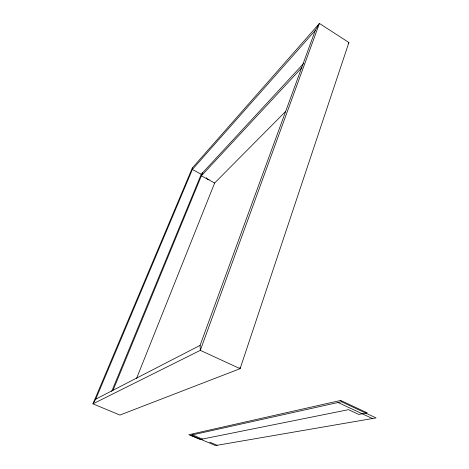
<?xml version="1.0" encoding="UTF-8"?>
<svg xmlns="http://www.w3.org/2000/svg" width="469" height="469" viewBox="0 0 469 469"><rect width="100%" height="100%" fill="white"/><g stroke="black" fill="none" stroke-linecap="round" stroke-linejoin="round"><path stroke-width="0.7" d="M348.907 42.515L240.093 368.675L119.923 415.065L92.944 403.856L192.308 167.966L319.424 23.45L348.907 42.515L348.15 43.746M239.917 367.397L240.093 368.675L200.31 350.349L200.093 345.383L315.303 30.368L319.424 23.45L200.31 350.349L92.944 403.856L95.746 399.154L192.372 169.467L315.303 30.368M136.473 378.635L214.644 183.004L285.603 111.464M111.692 391.427L201.248 174.275L303.859 63.233M113.088 390.202L202.626 172.785M301.93 67.571L201.377 175.822L214.644 183.004M95.746 399.154L200.093 345.383M209.139 179.733L208.031 179.422A3.828 3.195 44.7 0 1 206.231 177.64M192.419 434.88L202.379 439.066M209.795 442.179L217.153 445.274M338.049 402.502L372.445 418.536M201.664 174.503L192.372 169.467L192.308 167.966M340.705 400.444L188.837 434.716L200.234 439.5L348.514 409.671L358.756 414.432L367.233 412.855L340.705 400.444M341.45 401.74L190.924 435.214L215.552 445.55L376.056 417.914L341.45 401.74"/></g></svg>
